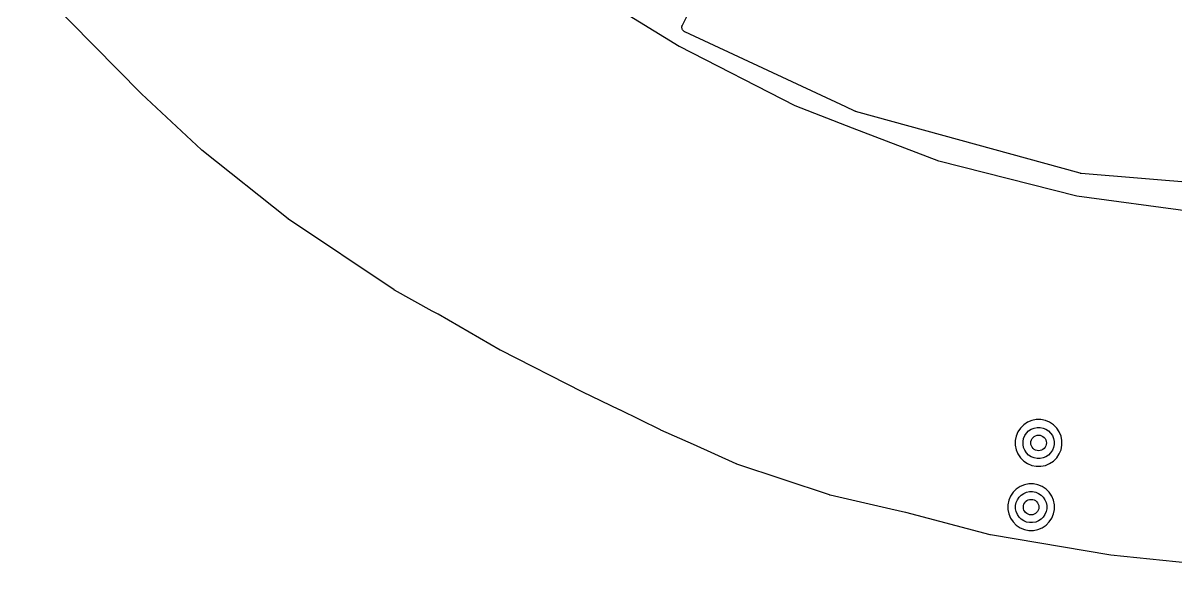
# Model space of a CAD drawing. Extents: x 76.5 to 170.9, y -170.6 to -83.1.
# Drawn here: x 93.33 to 122.97, y -170.5 to -156.54 of the extents above; entities that cross this region are included whole.
import ezdxf

# ---------------------------------------------------------------- set-up
doc = ezdxf.new("R2010")
doc.units = 0
doc.header["$MEASUREMENT"] = 0
doc.layers.add('BLACK', color=7, linetype='CONTINUOUS')

msp = doc.modelspace()

# ---------------------------------------------------------------- linework, layer by layer
at = {"layer": 'BLACK', "linetype": 'CONTINUOUS'}
for p, q in [((96.3713, -158.354), (93.3286, -155.261)), ((107.725, -155.607), (110.196, -157.129)), ((110.281, -156.589), (110.426, -156.3)), ((110.268, -156.637), (110.27, -156.626)), ((110.268, -156.638), (110.268, -156.637)), ((110.268, -156.639), (110.268, -156.638)), ((110.269, -156.65), (110.268, -156.639)), ((110.269, -156.661), (110.269, -156.65)), ((110.269, -156.663), (110.269, -156.661)), ((110.269, -156.664), (110.269, -156.663)), ((110.272, -156.675), (110.269, -156.664)), ((110.27, -156.626), (110.272, -156.615)), ((110.272, -156.613), (110.273, -156.612)), ((110.272, -156.615), (110.272, -156.613)), ((110.274, -156.686), (110.272, -156.675)), ((110.273, -156.612), (110.277, -156.602)), ((110.275, -156.687), (110.274, -156.686)), ((110.275, -156.688), (110.275, -156.687)), ((110.28, -156.698), (110.275, -156.688)), ((110.277, -156.602), (110.28, -156.591)), ((110.28, -156.591), (110.281, -156.59)), ((110.284, -156.708), (110.28, -156.698)), ((110.281, -156.59), (110.281, -156.589)), ((110.285, -156.709), (110.284, -156.708)), ((110.286, -156.71), (110.285, -156.709)), ((110.292, -156.719), (110.286, -156.71)), ((110.299, -156.728), (110.292, -156.719)), ((110.3, -156.729), (110.299, -156.728)), ((110.3, -156.73), (110.3, -156.729)), ((110.309, -156.738), (110.3, -156.73)), ((110.317, -156.746), (110.309, -156.738)), ((110.318, -156.746), (110.317, -156.746)), ((110.319, -156.747), (110.318, -156.746)), ((110.328, -156.753), (110.319, -156.747)), ((110.337, -156.759), (110.328, -156.753)), ((110.339, -156.759), (110.337, -156.759)), ((110.34, -156.76), (110.339, -156.759)), ((110.341, -156.761), (110.34, -156.76)), ((114.484, -158.694), (110.341, -156.761)), ((110.196, -157.129), (110.2, -157.132)), ((110.2, -157.132), (113.17, -158.654)), ((96.3726, -158.355), (96.3713, -158.354)), ((96.3737, -158.356), (96.3726, -158.355)), ((96.375, -158.357), (96.3737, -158.356)), ((97.9194, -159.802), (96.375, -158.357)), ((113.17, -158.654), (113.176, -158.657)), ((113.176, -158.657), (114.648, -159.231)), ((114.713, -158.801), (114.484, -158.694)), ((114.484, -158.694), (114.484, -158.694)), ((114.723, -158.804), (114.713, -158.801)), ((114.732, -158.808), (114.723, -158.804)), ((114.733, -158.809), (114.732, -158.808)), ((120.512, -160.403), (114.733, -158.809)), ((114.648, -159.231), (114.648, -159.231)), ((114.648, -159.231), (116.87, -160.079)), ((97.9227, -159.805), (97.9194, -159.802)), ((97.9256, -159.808), (97.9227, -159.805)), ((97.927, -159.809), (97.9256, -159.808)), ((100.144, -161.577), (97.927, -159.809)), ((116.87, -160.079), (116.877, -160.082)), ((116.877, -160.082), (120.42, -160.98)), ((120.522, -160.404), (120.512, -160.403)), ((120.533, -160.407), (120.522, -160.404)), ((120.535, -160.407), (120.533, -160.407)), ((127.096, -160.946), (120.535, -160.407)), ((120.42, -160.98), (120.427, -160.981)), ((120.427, -160.981), (123.346, -161.38)), ((100.148, -161.58), (100.144, -161.577)), ((100.151, -161.583), (100.148, -161.58)), ((100.152, -161.584), (100.151, -161.583)), ((102.869, -163.403), (100.152, -161.584)), ((102.873, -163.405), (102.869, -163.403)), ((102.876, -163.407), (102.873, -163.405)), ((102.878, -163.408), (102.876, -163.407)), ((103.85, -163.948), (102.878, -163.408)), ((103.998, -164.03), (103.85, -163.948)), ((103.999, -164.031), (103.998, -164.03)), ((105.595, -164.954), (103.999, -164.031)), ((105.597, -164.955), (105.595, -164.954)), ((105.6, -164.956), (105.597, -164.955)), ((105.601, -164.957), (105.6, -164.956)), ((107.722, -166.03), (105.601, -164.957)), ((107.724, -166.031), (107.722, -166.03)), ((107.722, -166.03), (107.722, -166.03)), ((107.722, -166.03), (107.722, -166.03)), ((108.668, -166.492), (107.724, -166.031)), ((108.669, -166.492), (108.668, -166.492)), ((109.721, -167.005), (108.669, -166.492)), ((119.057, -166.874), (118.974, -166.958)), ((119.155, -166.808), (119.057, -166.874)), ((119.265, -166.763), (119.155, -166.808)), ((119.38, -166.74), (119.265, -166.763)), ((119.499, -166.74), (119.38, -166.74)), ((119.615, -166.763), (119.499, -166.74)), ((119.724, -166.808), (119.615, -166.763)), ((119.822, -166.874), (119.724, -166.808)), ((119.906, -166.958), (119.822, -166.874)), ((109.722, -167.005), (109.721, -167.005)), ((109.723, -167.006), (109.722, -167.005)), ((109.725, -167.007), (109.723, -167.006)), ((110.567, -167.384), (109.725, -167.007)), ((118.863, -167.165), (118.84, -167.281)), ((118.908, -167.056), (118.863, -167.165)), ((118.974, -166.958), (118.908, -167.056)), ((119.055, -167.224), (119.085, -167.151)), ((119.085, -167.151), (119.129, -167.085)), ((119.129, -167.085), (119.185, -167.029)), ((119.185, -167.029), (119.25, -166.986)), ((119.25, -166.986), (119.323, -166.956)), ((119.323, -166.956), (119.4, -166.94)), ((119.4, -166.94), (119.479, -166.94)), ((119.479, -166.94), (119.556, -166.956)), ((119.556, -166.956), (119.629, -166.986)), ((119.629, -166.986), (119.695, -167.029)), ((119.695, -167.029), (119.75, -167.085)), ((119.75, -167.085), (119.794, -167.151)), ((119.794, -167.151), (119.824, -167.224)), ((119.971, -167.056), (119.906, -166.958)), ((120.017, -167.165), (119.971, -167.056)), ((120.04, -167.281), (120.017, -167.165)), ((111.667, -167.878), (110.567, -167.384)), ((118.84, -167.281), (118.84, -167.399)), ((118.84, -167.399), (118.863, -167.515)), ((119.04, -167.301), (119.055, -167.224)), ((119.04, -167.38), (119.04, -167.301)), ((119.055, -167.457), (119.04, -167.38)), ((119.085, -167.53), (119.055, -167.457)), ((119.824, -167.457), (119.794, -167.53)), ((119.824, -167.224), (119.84, -167.301)), ((119.84, -167.38), (119.824, -167.457)), ((119.84, -167.301), (119.84, -167.38)), ((120.017, -167.515), (120.04, -167.399)), ((120.04, -167.399), (120.04, -167.281)), ((118.863, -167.515), (118.908, -167.624)), ((118.908, -167.624), (118.974, -167.723)), ((118.974, -167.723), (119.057, -167.806)), ((119.129, -167.595), (119.085, -167.53)), ((119.185, -167.651), (119.129, -167.595)), ((119.25, -167.695), (119.185, -167.651)), ((119.323, -167.725), (119.25, -167.695)), ((119.4, -167.74), (119.323, -167.725)), ((119.479, -167.74), (119.4, -167.74)), ((119.556, -167.725), (119.479, -167.74)), ((119.629, -167.695), (119.556, -167.725)), ((119.695, -167.651), (119.629, -167.695)), ((119.75, -167.595), (119.695, -167.651)), ((119.794, -167.53), (119.75, -167.595)), ((119.822, -167.806), (119.906, -167.723)), ((119.906, -167.723), (119.971, -167.624)), ((119.971, -167.624), (120.017, -167.515)), ((111.672, -167.88), (111.667, -167.878)), ((111.677, -167.882), (111.672, -167.88)), ((111.679, -167.883), (111.677, -167.882)), ((114.067, -168.679), (111.679, -167.883)), ((119.057, -167.806), (119.155, -167.872)), ((119.155, -167.872), (119.265, -167.917)), ((119.265, -167.917), (119.38, -167.94)), ((119.38, -167.94), (119.499, -167.94)), ((119.499, -167.94), (119.615, -167.917)), ((119.615, -167.917), (119.724, -167.872)), ((119.724, -167.872), (119.822, -167.806)), ((118.783, -168.609), (118.717, -168.707)), ((118.867, -168.525), (118.783, -168.609)), ((118.965, -168.459), (118.867, -168.525)), ((119.074, -168.414), (118.965, -168.459)), ((118.994, -168.68), (119.06, -168.637)), ((119.06, -168.637), (119.132, -168.607)), ((119.19, -168.391), (119.074, -168.414)), ((119.132, -168.607), (119.21, -168.591)), ((119.308, -168.391), (119.19, -168.391)), ((119.21, -168.591), (119.288, -168.591)), ((119.288, -168.591), (119.366, -168.607)), ((119.424, -168.414), (119.308, -168.391)), ((119.366, -168.607), (119.439, -168.637)), ((119.533, -168.459), (119.424, -168.414)), ((119.439, -168.637), (119.504, -168.68)), ((119.632, -168.525), (119.533, -168.459)), ((119.715, -168.609), (119.632, -168.525)), ((119.781, -168.707), (119.715, -168.609)), ((114.072, -168.68), (114.067, -168.679)), ((114.077, -168.682), (114.072, -168.68)), ((114.079, -168.682), (114.077, -168.682)), ((115.645, -169.043), (114.079, -168.682)), ((118.672, -168.816), (118.649, -168.932)), ((118.649, -168.932), (118.649, -169.05)), ((118.717, -168.707), (118.672, -168.816)), ((118.849, -168.952), (118.864, -168.875)), ((118.849, -169.031), (118.849, -168.952)), ((118.864, -168.875), (118.895, -168.802)), ((118.895, -168.802), (118.938, -168.736)), ((118.938, -168.736), (118.994, -168.68)), ((119.504, -168.68), (119.56, -168.736)), ((119.56, -168.736), (119.604, -168.802)), ((119.604, -168.802), (119.634, -168.875)), ((119.634, -168.875), (119.649, -168.952)), ((119.649, -168.952), (119.649, -169.031)), ((119.826, -168.816), (119.781, -168.707)), ((119.849, -168.932), (119.826, -168.816)), ((119.849, -169.05), (119.849, -168.932)), ((116.022, -169.13), (115.645, -169.043)), ((116.024, -169.131), (116.022, -169.13)), ((118.193, -169.704), (116.024, -169.131)), ((118.649, -169.05), (118.672, -169.166)), ((118.672, -169.166), (118.717, -169.275)), ((118.864, -169.108), (118.849, -169.031)), ((118.895, -169.181), (118.864, -169.108)), ((118.938, -169.246), (118.895, -169.181)), ((118.994, -169.302), (118.938, -169.246)), ((119.56, -169.246), (119.504, -169.302)), ((119.604, -169.181), (119.56, -169.246)), ((119.634, -169.108), (119.604, -169.181)), ((119.649, -169.031), (119.634, -169.108)), ((119.781, -169.275), (119.826, -169.166)), ((119.826, -169.166), (119.849, -169.05)), ((118.717, -169.275), (118.783, -169.374)), ((118.783, -169.374), (118.867, -169.457)), ((118.867, -169.457), (118.965, -169.523)), ((118.965, -169.523), (119.074, -169.568)), ((119.06, -169.346), (118.994, -169.302)), ((119.132, -169.376), (119.06, -169.346)), ((119.21, -169.391), (119.132, -169.376)), ((119.288, -169.391), (119.21, -169.391)), ((119.366, -169.376), (119.288, -169.391)), ((119.439, -169.346), (119.366, -169.376)), ((119.424, -169.568), (119.533, -169.523)), ((119.504, -169.302), (119.439, -169.346)), ((119.533, -169.523), (119.632, -169.457)), ((119.632, -169.457), (119.715, -169.374)), ((119.715, -169.374), (119.781, -169.275)), ((118.197, -169.705), (118.193, -169.704)), ((118.202, -169.706), (118.197, -169.705)), ((118.204, -169.707), (118.202, -169.706)), ((121.294, -170.23), (118.204, -169.707)), ((119.074, -169.568), (119.19, -169.591)), ((119.19, -169.591), (119.308, -169.591)), ((119.308, -169.591), (119.424, -169.568)), ((121.297, -170.23), (121.294, -170.23)), ((121.301, -170.231), (121.297, -170.23)), ((121.302, -170.231), (121.301, -170.231)), ((124.045, -170.505), (121.302, -170.231))]:
    msp.add_line(p, q, dxfattribs=at)
at = {"layer": 'BLACK'}
for centre in [(119.44, -167.34), (119.249, -168.991)]:
    msp.add_circle(centre, 0.2, dxfattribs=at)

doc.saveas('drawing.dxf')
